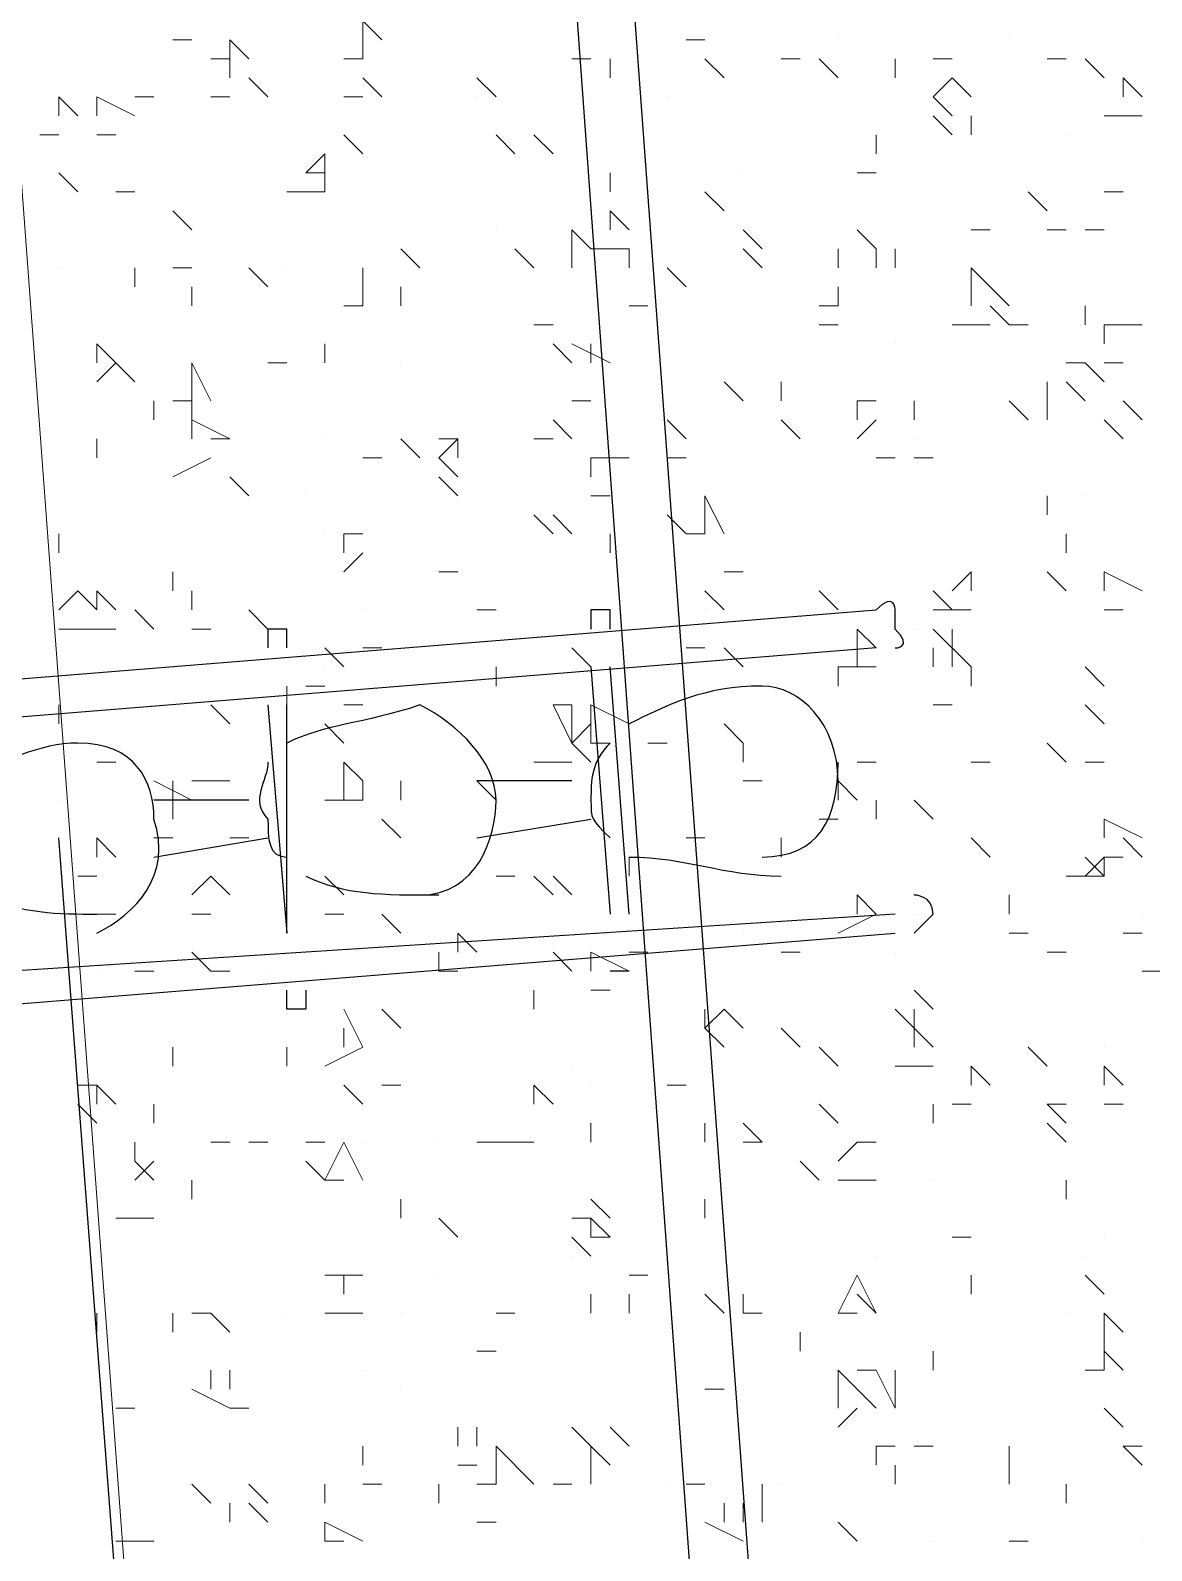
# Model space of a CAD drawing. Header units: millimetres. Extents: x 2928 to 3112, y 1220 to 1280.
# Drawn here: x 2999.7438 to 2999.9405, y 1263.2689 to 1263.5356 of the extents above; entities that cross this region are included whole.
import ezdxf

# ---------------------------------------------------------------- set-up
doc = ezdxf.new("R2010")
doc.units = ezdxf.units.MM

msp = doc.modelspace()

# ---------------------------------------------------------------- linework, layer by layer
at = {"color": 7, "linetype": 'Continuous', "lineweight": 9, "true_color": 0x000007}
msp.add_lwpolyline([(3000.5555, 1266.50732), (2999.52548, 1266.43065), (2999.82549, 1262.38726), (3000.85217, 1262.46392), (3001.88218, 1262.54059), (3001.58551, 1266.58065)], close=True, dxfattribs=at)
at = {"color": 253, "linetype": 'Continuous', "lineweight": -2, "true_color": 0x9a9a9a}
msp.add_lwpolyline([(3000.56216, 1266.40731), (2999.63548, 1266.34065), (2999.91549, 1262.49726), (3000.8455, 1262.56393), (3001.77551, 1262.63393), (3001.49218, 1266.47398)], close=True, dxfattribs=at)
msp.add_lwpolyline([(3000.68883, 1264.47729), (2999.78549, 1264.41395), (2999.92549, 1262.50726), (3000.28216, 1262.53393), (3000.23883, 1263.14727), (3000.79883, 1263.18727), (3001.36218, 1263.2306), (3001.40884, 1262.61726), (3001.76551, 1262.64393), (3001.62551, 1264.55062), (3000.72217, 1264.48395)], dxfattribs=at)
at = {"color": 92, "linetype": 'Continuous', "lineweight": 5, "true_color": 0x00b800}
for points in [[(2999.80215, 1263.53727), (2999.80549, 1263.53394), (2999.80549, 1263.53394)], [(2999.80215, 1263.53727), (2999.80215, 1263.53061), (2999.80215, 1263.53061)], [(2999.77215, 1263.53394), (2999.76882, 1263.53394), (2999.76882, 1263.53394)], [(2999.77882, 1263.53394), (2999.78215, 1263.53061), (2999.78215, 1263.53061)], [(2999.77882, 1263.53394), (2999.77882, 1263.52727), (2999.77882, 1263.52727)], [(2999.85882, 1263.53394), (2999.86215, 1263.53394), (2999.86215, 1263.53394)], [(2999.77882, 1263.53061), (2999.77549, 1263.53061), (2999.77549, 1263.53061)], [(2999.79882, 1263.53061), (2999.80215, 1263.53061), (2999.80215, 1263.53061)], [(2999.84215, 1263.53061), (2999.83882, 1263.53061), (2999.83882, 1263.53061)], [(2999.84549, 1263.52727), (2999.84549, 1263.53061), (2999.84549, 1263.53061)], [(2999.86549, 1263.52727), (2999.86215, 1263.53061), (2999.86215, 1263.53061)], [(2999.87882, 1263.53061), (2999.87549, 1263.53061), (2999.87549, 1263.53061)], [(2999.88549, 1263.52727), (2999.88215, 1263.53061), (2999.88215, 1263.53061)], [(2999.89549, 1263.52727), (2999.89549, 1263.53061), (2999.89549, 1263.53061)], [(2999.90549, 1263.53061), (2999.90215, 1263.53061), (2999.90215, 1263.53061)], [(2999.92549, 1263.53061), (2999.92215, 1263.53061), (2999.92215, 1263.53061)], [(2999.93215, 1263.52727), (2999.92882, 1263.53061), (2999.92882, 1263.53061)], [(2999.78549, 1263.52394), (2999.78215, 1263.52727), (2999.78215, 1263.52727)], [(2999.80549, 1263.52394), (2999.80215, 1263.52727), (2999.80215, 1263.52727)], [(2999.82549, 1263.52394), (2999.82215, 1263.52727), (2999.82215, 1263.52727)], [(2999.90549, 1263.52727), (2999.90215, 1263.52394), (2999.90215, 1263.52394)], [(2999.90549, 1263.52727), (2999.90882, 1263.52394), (2999.90882, 1263.52394)], [(2999.93549, 1263.52727), (2999.93882, 1263.52394), (2999.93882, 1263.52394)], [(2999.93549, 1263.52727), (2999.93549, 1263.52394), (2999.93549, 1263.52394)], [(2999.74882, 1263.52394), (2999.75215, 1263.52061), (2999.75215, 1263.52061)], [(2999.74882, 1263.52394), (2999.74882, 1263.52061), (2999.74882, 1263.52061)], [(2999.75549, 1263.52394), (2999.76215, 1263.52061), (2999.76215, 1263.52061)], [(2999.75549, 1263.52394), (2999.75549, 1263.52061), (2999.75549, 1263.52061)], [(2999.76549, 1263.52394), (2999.76215, 1263.52394), (2999.76215, 1263.52394)], [(2999.76549, 1263.52394), (2999.76215, 1263.52394), (2999.76215, 1263.52394)], [(2999.77549, 1263.52394), (2999.77882, 1263.52394), (2999.77882, 1263.52394)], [(2999.80215, 1263.52394), (2999.79882, 1263.52394), (2999.79882, 1263.52394)], [(2999.90215, 1263.52394), (2999.90549, 1263.52061), (2999.90549, 1263.52061)], [(2999.90549, 1263.51727), (2999.90215, 1263.52061), (2999.90215, 1263.52061)], [(2999.90882, 1263.51727), (2999.90882, 1263.52061), (2999.90882, 1263.52061)], [(2999.93215, 1263.52061), (2999.93882, 1263.52061), (2999.93882, 1263.52061)], [(2999.74549, 1263.51727), (2999.74882, 1263.51727), (2999.74882, 1263.51727)], [(2999.75549, 1263.51727), (2999.75882, 1263.51727), (2999.75882, 1263.51727)], [(2999.80215, 1263.51394), (2999.79882, 1263.51727), (2999.79882, 1263.51727)], [(2999.82882, 1263.51394), (2999.82549, 1263.51727), (2999.82549, 1263.51727)], [(2999.83549, 1263.51394), (2999.83215, 1263.51727), (2999.83215, 1263.51727)], [(2999.89215, 1263.51727), (2999.89215, 1263.51394), (2999.89215, 1263.51394)], [(2999.89215, 1263.51727), (2999.89215, 1263.51394), (2999.89215, 1263.51394)], [(2999.79549, 1263.51394), (2999.79215, 1263.51061), (2999.79215, 1263.51061)], [(2999.79549, 1263.51394), (2999.79549, 1263.50727), (2999.79549, 1263.50727)], [(2999.75215, 1263.50727), (2999.74882, 1263.51061), (2999.74882, 1263.51061)], [(2999.79549, 1263.51061), (2999.79215, 1263.51061), (2999.79215, 1263.51061)], [(2999.84549, 1263.50727), (2999.84549, 1263.51061), (2999.84549, 1263.51061)], [(2999.88882, 1263.51061), (2999.89215, 1263.51061), (2999.89215, 1263.51061)], [(2999.76215, 1263.50727), (2999.75882, 1263.50727), (2999.75882, 1263.50727)], [(2999.78882, 1263.50727), (2999.79549, 1263.50727), (2999.79549, 1263.50727)], [(2999.86549, 1263.50394), (2999.86215, 1263.50727), (2999.86215, 1263.50727)], [(2999.92215, 1263.50394), (2999.91882, 1263.50727), (2999.91882, 1263.50727)], [(2999.93549, 1263.50727), (2999.93215, 1263.50727), (2999.93215, 1263.50727)], [(2999.77215, 1263.50061), (2999.76882, 1263.50394), (2999.76882, 1263.50394)], [(2999.84549, 1263.50394), (2999.84882, 1263.50061), (2999.84882, 1263.50061)], [(2999.84549, 1263.50394), (2999.84549, 1263.50061), (2999.84549, 1263.50061)], [(2999.83882, 1263.50061), (2999.84215, 1263.49727), (2999.84215, 1263.49727)], [(2999.83882, 1263.50061), (2999.83882, 1263.49727), (2999.83882, 1263.49727)], [(2999.87215, 1263.49727), (2999.86882, 1263.50061), (2999.86882, 1263.50061)], [(2999.89215, 1263.49727), (2999.88882, 1263.50061), (2999.88882, 1263.50061)], [(2999.91215, 1263.50061), (2999.90882, 1263.50061), (2999.90882, 1263.50061)], [(2999.92549, 1263.50061), (2999.92215, 1263.50061), (2999.92215, 1263.50061)], [(2999.93215, 1263.50061), (2999.92882, 1263.50061), (2999.92882, 1263.50061)], [(2999.81215, 1263.49394), (2999.80882, 1263.49727), (2999.80882, 1263.49727)], [(2999.83215, 1263.49394), (2999.82882, 1263.49727), (2999.82882, 1263.49727)], [(2999.83882, 1263.49727), (2999.83882, 1263.49394), (2999.83882, 1263.49394)], [(2999.84215, 1263.49727), (2999.84882, 1263.49727), (2999.84882, 1263.49727)], [(2999.84882, 1263.49394), (2999.84882, 1263.49727), (2999.84882, 1263.49727)], [(2999.84882, 1263.49394), (2999.84882, 1263.49727), (2999.84882, 1263.49727)], [(2999.87215, 1263.49394), (2999.86882, 1263.49727), (2999.86882, 1263.49727)], [(2999.88549, 1263.49394), (2999.88549, 1263.49727), (2999.88549, 1263.49727)], [(2999.89215, 1263.49394), (2999.89215, 1263.49727), (2999.89215, 1263.49727)], [(2999.89549, 1263.49394), (2999.89549, 1263.49727), (2999.89549, 1263.49727)], [(2999.76215, 1263.49061), (2999.76215, 1263.49394), (2999.76215, 1263.49394)], [(2999.77215, 1263.49394), (2999.76882, 1263.49394), (2999.76882, 1263.49394)], [(2999.78549, 1263.49061), (2999.78215, 1263.49394), (2999.78215, 1263.49394)], [(2999.80215, 1263.49394), (2999.80215, 1263.49061), (2999.80215, 1263.49061)], [(2999.80215, 1263.49394), (2999.80215, 1263.48727), (2999.80215, 1263.48727)], [(2999.80215, 1263.49061), (2999.80215, 1263.49394), (2999.80215, 1263.49394)], [(2999.85882, 1263.49061), (2999.85549, 1263.49394), (2999.85549, 1263.49394)], [(2999.90882, 1263.49394), (2999.91549, 1263.48727), (2999.91549, 1263.48727)], [(2999.90882, 1263.49394), (2999.90882, 1263.48727), (2999.90882, 1263.48727)], [(2999.77215, 1263.48727), (2999.77215, 1263.49061), (2999.77215, 1263.49061)], [(2999.80882, 1263.48727), (2999.80882, 1263.49061), (2999.80882, 1263.49061)], [(2999.88549, 1263.49061), (2999.88549, 1263.48727), (2999.88549, 1263.48727)], [(2999.79882, 1263.48727), (2999.80215, 1263.48727), (2999.80215, 1263.48727)], [(2999.85215, 1263.48727), (2999.84882, 1263.48727), (2999.84882, 1263.48727)], [(2999.88549, 1263.48727), (2999.88215, 1263.48727), (2999.88215, 1263.48727)], [(2999.91549, 1263.48394), (2999.91215, 1263.48727), (2999.91215, 1263.48727)], [(2999.92882, 1263.48394), (2999.92882, 1263.48727), (2999.92882, 1263.48727)], [(2999.83549, 1263.48394), (2999.83215, 1263.48394), (2999.83215, 1263.48394)], [(2999.88215, 1263.48394), (2999.88549, 1263.48394), (2999.88549, 1263.48394)], [(2999.90549, 1263.48394), (2999.91215, 1263.48394), (2999.91215, 1263.48394)], [(2999.91882, 1263.48394), (2999.91549, 1263.48394), (2999.91549, 1263.48394)], [(2999.93215, 1263.48394), (2999.93882, 1263.48394), (2999.93882, 1263.48394)], [(2999.93215, 1263.48394), (2999.93215, 1263.48061), (2999.93215, 1263.48061)], [(2999.75549, 1263.48061), (2999.75882, 1263.47727), (2999.75882, 1263.47727)], [(2999.75549, 1263.48061), (2999.75549, 1263.47727), (2999.75549, 1263.47727)], [(2999.79549, 1263.47727), (2999.79549, 1263.48061), (2999.79549, 1263.48061)], [(2999.83882, 1263.47727), (2999.83549, 1263.48061), (2999.83549, 1263.48061)], [(2999.83882, 1263.48061), (2999.84549, 1263.47727), (2999.84549, 1263.47727)], [(2999.84215, 1263.48061), (2999.84215, 1263.47727), (2999.84215, 1263.47727)], [(2999.75549, 1263.47394), (2999.75882, 1263.47727), (2999.75882, 1263.47727)], [(2999.76215, 1263.47394), (2999.75882, 1263.47727), (2999.75882, 1263.47727)], [(2999.77215, 1263.47727), (2999.77549, 1263.47061), (2999.77549, 1263.47061)], [(2999.77215, 1263.47727), (2999.77215, 1263.47061), (2999.77215, 1263.47061)], [(2999.78882, 1263.47727), (2999.78549, 1263.47727), (2999.78549, 1263.47727)], [(2999.92882, 1263.47727), (2999.92549, 1263.47727), (2999.92549, 1263.47727)], [(2999.92882, 1263.47727), (2999.93215, 1263.47394), (2999.93215, 1263.47394)], [(2999.93215, 1263.47727), (2999.93549, 1263.47727), (2999.93549, 1263.47727)], [(2999.86882, 1263.47061), (2999.86549, 1263.47394), (2999.86549, 1263.47394)], [(2999.87549, 1263.47061), (2999.87549, 1263.47394), (2999.87549, 1263.47394)], [(2999.92215, 1263.47061), (2999.92215, 1263.47394), (2999.92215, 1263.47394)], [(2999.92549, 1263.47394), (2999.92882, 1263.47061), (2999.92882, 1263.47061)], [(2999.76549, 1263.46727), (2999.76549, 1263.47061), (2999.76549, 1263.47061)], [(2999.76882, 1263.47061), (2999.77215, 1263.47061), (2999.77215, 1263.47061)], [(2999.77215, 1263.46727), (2999.77215, 1263.47061), (2999.77215, 1263.47061)], [(2999.83882, 1263.47061), (2999.84215, 1263.47061), (2999.84215, 1263.47061)], [(2999.88882, 1263.47061), (2999.89215, 1263.47061), (2999.89215, 1263.47061)], [(2999.88882, 1263.47061), (2999.88882, 1263.46727), (2999.88882, 1263.46727)], [(2999.89882, 1263.46727), (2999.89882, 1263.47061), (2999.89882, 1263.47061)], [(2999.91882, 1263.46727), (2999.91549, 1263.47061), (2999.91549, 1263.47061)], [(2999.92215, 1263.46727), (2999.92215, 1263.47061), (2999.92215, 1263.47061)], [(2999.93882, 1263.46727), (2999.93549, 1263.47061), (2999.93549, 1263.47061)], [(2999.77215, 1263.46727), (2999.77882, 1263.46394), (2999.77882, 1263.46394)], [(2999.77215, 1263.46727), (2999.77215, 1263.46394), (2999.77215, 1263.46394)], [(2999.83882, 1263.46394), (2999.83549, 1263.46727), (2999.83549, 1263.46727)], [(2999.85882, 1263.46394), (2999.85549, 1263.46727), (2999.85549, 1263.46727)], [(2999.87882, 1263.46394), (2999.87549, 1263.46727), (2999.87549, 1263.46727)], [(2999.88882, 1263.46394), (2999.89215, 1263.46727), (2999.89215, 1263.46727)], [(2999.93549, 1263.46394), (2999.93215, 1263.46727), (2999.93215, 1263.46727)], [(2999.75549, 1263.4606), (2999.75549, 1263.46394), (2999.75549, 1263.46394)], [(2999.77882, 1263.46394), (2999.77549, 1263.46394), (2999.77549, 1263.46394)], [(2999.81215, 1263.4606), (2999.80882, 1263.46394), (2999.80882, 1263.46394)], [(2999.81882, 1263.46394), (2999.81549, 1263.4606), (2999.81549, 1263.4606)], [(2999.81882, 1263.46394), (2999.81549, 1263.46394), (2999.81549, 1263.46394)], [(2999.81882, 1263.46394), (2999.81882, 1263.4606), (2999.81882, 1263.4606)], [(2999.83549, 1263.46394), (2999.83215, 1263.46394), (2999.83215, 1263.46394)], [(2999.76882, 1263.45727), (2999.77549, 1263.4606), (2999.77549, 1263.4606)], [(2999.80549, 1263.4606), (2999.80215, 1263.4606), (2999.80215, 1263.4606)], [(2999.81549, 1263.4606), (2999.81882, 1263.45727), (2999.81882, 1263.45727)], [(2999.84215, 1263.4606), (2999.84882, 1263.4606), (2999.84882, 1263.4606)], [(2999.84215, 1263.4606), (2999.84215, 1263.45727), (2999.84215, 1263.45727)], [(2999.85882, 1263.4606), (2999.85549, 1263.4606), (2999.85549, 1263.4606)], [(2999.85882, 1263.4606), (2999.85549, 1263.4606), (2999.85549, 1263.4606)], [(2999.89549, 1263.4606), (2999.89215, 1263.4606), (2999.89215, 1263.4606)], [(2999.90215, 1263.4606), (2999.89882, 1263.4606), (2999.89882, 1263.4606)], [(2999.78215, 1263.45394), (2999.77882, 1263.45727), (2999.77882, 1263.45727)], [(2999.81882, 1263.45394), (2999.81549, 1263.45727), (2999.81549, 1263.45727)], [(2999.84215, 1263.45394), (2999.84549, 1263.45394), (2999.84549, 1263.45394)], [(2999.86215, 1263.45394), (2999.86549, 1263.44727), (2999.86549, 1263.44727)], [(2999.86215, 1263.45394), (2999.86215, 1263.44727), (2999.86215, 1263.44727)], [(2999.92215, 1263.4506), (2999.92215, 1263.45394), (2999.92215, 1263.45394)], [(2999.83549, 1263.44727), (2999.83215, 1263.4506), (2999.83215, 1263.4506)], [(2999.83882, 1263.44727), (2999.83549, 1263.4506), (2999.83549, 1263.4506)], [(2999.85882, 1263.44727), (2999.85549, 1263.4506), (2999.85549, 1263.4506)], [(2999.74882, 1263.44394), (2999.74882, 1263.44727), (2999.74882, 1263.44727)], [(2999.79882, 1263.44727), (2999.80215, 1263.44727), (2999.80215, 1263.44727)], [(2999.79882, 1263.44727), (2999.79882, 1263.44394), (2999.79882, 1263.44394)], [(2999.84549, 1263.44394), (2999.84549, 1263.44727), (2999.84549, 1263.44727)], [(2999.85882, 1263.44727), (2999.86215, 1263.44727), (2999.86215, 1263.44727)], [(2999.92549, 1263.44394), (2999.92549, 1263.44727), (2999.92549, 1263.44727)], [(2999.79882, 1263.4406), (2999.80215, 1263.44394), (2999.80215, 1263.44394)], [(2999.76882, 1263.43727), (2999.76882, 1263.4406), (2999.76882, 1263.4406)], [(2999.81882, 1263.4406), (2999.81549, 1263.4406), (2999.81549, 1263.4406)], [(2999.86882, 1263.4406), (2999.86549, 1263.4406), (2999.86549, 1263.4406)], [(2999.90882, 1263.4406), (2999.90549, 1263.43727), (2999.90549, 1263.43727)], [(2999.90882, 1263.4406), (2999.90882, 1263.43727), (2999.90882, 1263.43727)], [(2999.92549, 1263.43727), (2999.92215, 1263.4406), (2999.92215, 1263.4406)], [(2999.93215, 1263.4406), (2999.93882, 1263.43727), (2999.93882, 1263.43727)], [(2999.93215, 1263.4406), (2999.93215, 1263.43727), (2999.93215, 1263.43727)], [(2999.75215, 1263.43727), (2999.74882, 1263.43394), (2999.74882, 1263.43394)], [(2999.75215, 1263.43727), (2999.75549, 1263.43394), (2999.75549, 1263.43394)], [(2999.75549, 1263.43727), (2999.75882, 1263.43394), (2999.75882, 1263.43394)], [(2999.75549, 1263.43727), (2999.75549, 1263.43394), (2999.75549, 1263.43394)], [(2999.77215, 1263.43394), (2999.77215, 1263.43727), (2999.77215, 1263.43727)], [(2999.86549, 1263.43394), (2999.86215, 1263.43727), (2999.86215, 1263.43727)], [(2999.88549, 1263.43394), (2999.88215, 1263.43727), (2999.88215, 1263.43727)], [(2999.88549, 1263.43394), (2999.88215, 1263.43727), (2999.88215, 1263.43727)], [(2999.90549, 1263.43394), (2999.90215, 1263.43727), (2999.90215, 1263.43727)], [(2999.76549, 1263.4306), (2999.76215, 1263.43394), (2999.76215, 1263.43394)], [(2999.78549, 1263.4306), (2999.78215, 1263.43394), (2999.78215, 1263.43394)], [(2999.82549, 1263.43394), (2999.82215, 1263.43394), (2999.82215, 1263.43394)], [(2999.90215, 1263.43394), (2999.90882, 1263.43394), (2999.90882, 1263.43394)], [(2999.93215, 1263.43394), (2999.93549, 1263.43394), (2999.93549, 1263.43394)], [(2999.74882, 1263.4306), (2999.75215, 1263.4306), (2999.75215, 1263.4306)], [(2999.75549, 1263.4306), (2999.75215, 1263.4306), (2999.75215, 1263.4306)], [(2999.75549, 1263.4306), (2999.75882, 1263.4306), (2999.75882, 1263.4306)], [(2999.77549, 1263.4306), (2999.77215, 1263.4306), (2999.77215, 1263.4306)], [(2999.88882, 1263.4306), (2999.89215, 1263.42727), (2999.89215, 1263.42727)], [(2999.88882, 1263.4306), (2999.88882, 1263.42394), (2999.88882, 1263.42394)], [(2999.90215, 1263.4306), (2999.90882, 1263.42394), (2999.90882, 1263.42394)], [(2999.90549, 1263.4306), (2999.90549, 1263.42394), (2999.90549, 1263.42394)], [(2999.79549, 1263.42727), (2999.79882, 1263.42394), (2999.79882, 1263.42394)], [(2999.80549, 1263.42727), (2999.80215, 1263.42727), (2999.80215, 1263.42727)], [(2999.84215, 1263.42394), (2999.83882, 1263.42727), (2999.83882, 1263.42727)], [(2999.86215, 1263.42727), (2999.85882, 1263.42727), (2999.85882, 1263.42727)], [(2999.86882, 1263.42394), (2999.86549, 1263.42727), (2999.86549, 1263.42727)], [(2999.90215, 1263.42394), (2999.90215, 1263.42727), (2999.90215, 1263.42727)], [(2999.82549, 1263.4206), (2999.82549, 1263.42394), (2999.82549, 1263.42394)], [(2999.88549, 1263.42394), (2999.89215, 1263.42394), (2999.89215, 1263.42394)], [(2999.88549, 1263.4206), (2999.88549, 1263.42394), (2999.88549, 1263.42394)], [(2999.90882, 1263.4206), (2999.90882, 1263.42394), (2999.90882, 1263.42394)], [(2999.93215, 1263.4206), (2999.92882, 1263.42394), (2999.92882, 1263.42394)], [(2999.78882, 1263.41727), (2999.78882, 1263.4206), (2999.78882, 1263.4206)], [(2999.79215, 1263.4206), (2999.79549, 1263.4206), (2999.79549, 1263.4206)], [(2999.74882, 1263.41394), (2999.74882, 1263.41727), (2999.74882, 1263.41727)], [(2999.77882, 1263.41394), (2999.77549, 1263.41727), (2999.77549, 1263.41727)], [(2999.80215, 1263.41727), (2999.79882, 1263.41727), (2999.79882, 1263.41727)], [(2999.83549, 1263.41727), (2999.83882, 1263.4106), (2999.83882, 1263.4106)], [(2999.83882, 1263.41727), (2999.83549, 1263.41727), (2999.83549, 1263.41727)], [(2999.83882, 1263.41727), (2999.83882, 1263.4106), (2999.83882, 1263.4106)], [(2999.84215, 1263.41727), (2999.84882, 1263.41394), (2999.84882, 1263.41394)], [(2999.84215, 1263.41727), (2999.84215, 1263.41394), (2999.84215, 1263.41394)], [(2999.90215, 1263.41727), (2999.90549, 1263.41727), (2999.90549, 1263.41727)], [(2999.93215, 1263.41394), (2999.92882, 1263.41727), (2999.92882, 1263.41727)], [(2999.79882, 1263.4106), (2999.79549, 1263.41394), (2999.79549, 1263.41394)], [(2999.84215, 1263.41394), (2999.83882, 1263.4106), (2999.83882, 1263.4106)], [(2999.84215, 1263.41394), (2999.84215, 1263.4106), (2999.84215, 1263.4106)], [(2999.86882, 1263.4106), (2999.86549, 1263.41394), (2999.86549, 1263.41394)], [(2999.83882, 1263.4106), (2999.84215, 1263.40727), (2999.84215, 1263.40727)], [(2999.84215, 1263.4106), (2999.84549, 1263.4106), (2999.84549, 1263.4106)], [(2999.85549, 1263.4106), (2999.85215, 1263.4106), (2999.85215, 1263.4106)], [(2999.86882, 1263.40727), (2999.86882, 1263.4106), (2999.86882, 1263.4106)], [(2999.92549, 1263.40727), (2999.92215, 1263.4106), (2999.92215, 1263.4106)], [(2999.75882, 1263.40727), (2999.75549, 1263.40727), (2999.75549, 1263.40727)], [(2999.79882, 1263.40727), (2999.80215, 1263.40394), (2999.80215, 1263.40394)], [(2999.79882, 1263.40727), (2999.79882, 1263.4006), (2999.79882, 1263.4006)], [(2999.83215, 1263.40727), (2999.83882, 1263.40727), (2999.83882, 1263.40727)], [(2999.89215, 1263.40727), (2999.88882, 1263.40727), (2999.88882, 1263.40727)], [(2999.91215, 1263.40727), (2999.90882, 1263.40727), (2999.90882, 1263.40727)], [(2999.93215, 1263.40727), (2999.92882, 1263.40727), (2999.92882, 1263.40727)], [(2999.76549, 1263.40394), (2999.77215, 1263.4006), (2999.77215, 1263.4006)], [(2999.76882, 1263.40394), (2999.76882, 1263.39727), (2999.76882, 1263.39727)], [(2999.76882, 1263.4006), (2999.76882, 1263.40394), (2999.76882, 1263.40394)], [(2999.77549, 1263.40394), (2999.77215, 1263.40394), (2999.77215, 1263.40394)], [(2999.77882, 1263.40394), (2999.77549, 1263.40394), (2999.77549, 1263.40394)], [(2999.78882, 1263.4006), (2999.78882, 1263.40394), (2999.78882, 1263.40394)], [(2999.80215, 1263.4006), (2999.80215, 1263.40394), (2999.80215, 1263.40394)], [(2999.80882, 1263.4006), (2999.80882, 1263.40394), (2999.80882, 1263.40394)], [(2999.82549, 1263.4006), (2999.82215, 1263.40394), (2999.82215, 1263.40394)], [(2999.83215, 1263.40394), (2999.82882, 1263.40394), (2999.82882, 1263.40394)], [(2999.87215, 1263.40394), (2999.86882, 1263.40394), (2999.86882, 1263.40394)], [(2999.88549, 1263.40394), (2999.88882, 1263.4006), (2999.88882, 1263.4006)], [(2999.88549, 1263.40394), (2999.88549, 1263.4006), (2999.88549, 1263.4006)], [(2999.79549, 1263.4006), (2999.80215, 1263.4006), (2999.80215, 1263.4006)], [(2999.89215, 1263.39727), (2999.89215, 1263.4006), (2999.89215, 1263.4006)], [(2999.90215, 1263.39727), (2999.89882, 1263.4006), (2999.89882, 1263.4006)], [(2999.80882, 1263.39394), (2999.80549, 1263.39727), (2999.80549, 1263.39727)], [(2999.88215, 1263.39727), (2999.88549, 1263.39727), (2999.88549, 1263.39727)], [(2999.93215, 1263.39727), (2999.93882, 1263.39394), (2999.93882, 1263.39394)], [(2999.93215, 1263.39727), (2999.93215, 1263.39394), (2999.93215, 1263.39394)], [(2999.75549, 1263.39394), (2999.75882, 1263.3906), (2999.75882, 1263.3906)], [(2999.75549, 1263.39394), (2999.75549, 1263.3906), (2999.75549, 1263.3906)], [(2999.76549, 1263.39394), (2999.76882, 1263.39394), (2999.76882, 1263.39394)], [(2999.78215, 1263.39394), (2999.77882, 1263.39394), (2999.77882, 1263.39394)], [(2999.86215, 1263.39394), (2999.85882, 1263.39394), (2999.85882, 1263.39394)], [(2999.87549, 1263.3906), (2999.87549, 1263.39394), (2999.87549, 1263.39394)], [(2999.91215, 1263.3906), (2999.90882, 1263.39394), (2999.90882, 1263.39394)], [(2999.93882, 1263.3906), (2999.93549, 1263.39394), (2999.93549, 1263.39394)], [(2999.84882, 1263.38727), (2999.84882, 1263.3906), (2999.84882, 1263.3906)], [(2999.93215, 1263.3906), (2999.92882, 1263.38727), (2999.92882, 1263.38727)], [(2999.93215, 1263.38727), (2999.92882, 1263.3906), (2999.92882, 1263.3906)], [(2999.93215, 1263.3906), (2999.93549, 1263.3906), (2999.93549, 1263.3906)], [(2999.93215, 1263.3906), (2999.93215, 1263.38727), (2999.93215, 1263.38727)], [(2999.75215, 1263.38727), (2999.75549, 1263.38727), (2999.75549, 1263.38727)], [(2999.77549, 1263.38727), (2999.77215, 1263.38394), (2999.77215, 1263.38394)], [(2999.77549, 1263.38727), (2999.77882, 1263.38394), (2999.77882, 1263.38394)], [(2999.79882, 1263.38394), (2999.79549, 1263.38727), (2999.79549, 1263.38727)], [(2999.82882, 1263.38727), (2999.82549, 1263.38727), (2999.82549, 1263.38727)], [(2999.83549, 1263.38394), (2999.83215, 1263.38727), (2999.83215, 1263.38727)], [(2999.83882, 1263.38394), (2999.83549, 1263.38727), (2999.83549, 1263.38727)], [(2999.92549, 1263.38727), (2999.93215, 1263.38727), (2999.93215, 1263.38727)], [(2999.88882, 1263.38394), (2999.89215, 1263.3806), (2999.89215, 1263.3806)], [(2999.88882, 1263.38394), (2999.88882, 1263.3806), (2999.88882, 1263.3806)], [(2999.91549, 1263.3806), (2999.91549, 1263.38394), (2999.91549, 1263.38394)], [(2999.75882, 1263.3806), (2999.75549, 1263.3806), (2999.75549, 1263.3806)], [(2999.77215, 1263.3806), (2999.77549, 1263.3806), (2999.77549, 1263.3806)], [(2999.79882, 1263.3806), (2999.79549, 1263.3806), (2999.79549, 1263.3806)], [(2999.80882, 1263.37727), (2999.80549, 1263.3806), (2999.80549, 1263.3806)], [(2999.88549, 1263.37727), (2999.89215, 1263.3806), (2999.89215, 1263.3806)], [(2999.81882, 1263.37727), (2999.82215, 1263.37394), (2999.82215, 1263.37394)], [(2999.81882, 1263.37727), (2999.81882, 1263.37394), (2999.81882, 1263.37394)], [(2999.91882, 1263.37727), (2999.91549, 1263.37727), (2999.91549, 1263.37727)], [(2999.93882, 1263.37727), (2999.93549, 1263.37727), (2999.93549, 1263.37727)], [(2999.77549, 1263.3706), (2999.77215, 1263.37394), (2999.77215, 1263.37394)], [(2999.81549, 1263.3706), (2999.81549, 1263.37394), (2999.81549, 1263.37394)], [(2999.83882, 1263.3706), (2999.83549, 1263.37394), (2999.83549, 1263.37394)], [(2999.84215, 1263.37394), (2999.84882, 1263.3706), (2999.84882, 1263.3706)], [(2999.84215, 1263.37394), (2999.84215, 1263.3706), (2999.84215, 1263.3706)], [(2999.85215, 1263.37394), (2999.84882, 1263.37394), (2999.84882, 1263.37394)], [(2999.87882, 1263.37394), (2999.87549, 1263.37394), (2999.87549, 1263.37394)], [(2999.92549, 1263.37394), (2999.92215, 1263.37394), (2999.92215, 1263.37394)], [(2999.76549, 1263.3706), (2999.76215, 1263.3706), (2999.76215, 1263.3706)], [(2999.77882, 1263.3706), (2999.77549, 1263.3706), (2999.77549, 1263.3706)], [(2999.81549, 1263.3706), (2999.81882, 1263.3706), (2999.81882, 1263.3706)], [(2999.94215, 1263.3706), (2999.93882, 1263.3706), (2999.93882, 1263.3706)], [(2999.83215, 1263.36394), (2999.83215, 1263.36727), (2999.83215, 1263.36727)], [(2999.84215, 1263.36727), (2999.84549, 1263.36727), (2999.84549, 1263.36727)], [(2999.90215, 1263.36394), (2999.89882, 1263.36727), (2999.89882, 1263.36727)], [(2999.79882, 1263.36394), (2999.80215, 1263.35727), (2999.80215, 1263.35727)], [(2999.80882, 1263.3606), (2999.80549, 1263.36394), (2999.80549, 1263.36394)], [(2999.86549, 1263.36394), (2999.86215, 1263.3606), (2999.86215, 1263.3606)], [(2999.86215, 1263.3606), (2999.86215, 1263.36394), (2999.86215, 1263.36394)], [(2999.86549, 1263.36394), (2999.86882, 1263.3606), (2999.86882, 1263.3606)], [(2999.89549, 1263.36394), (2999.90215, 1263.35727), (2999.90215, 1263.35727)], [(2999.89882, 1263.36394), (2999.89882, 1263.35727), (2999.89882, 1263.35727)], [(2999.79882, 1263.3606), (2999.79882, 1263.35727), (2999.79882, 1263.35727)], [(2999.86215, 1263.3606), (2999.86549, 1263.35727), (2999.86549, 1263.35727)], [(2999.87882, 1263.35727), (2999.87549, 1263.3606), (2999.87549, 1263.3606)], [(2999.89882, 1263.35727), (2999.89882, 1263.3606), (2999.89882, 1263.3606)], [(2999.76882, 1263.35394), (2999.76882, 1263.35727), (2999.76882, 1263.35727)], [(2999.78882, 1263.35394), (2999.78882, 1263.35727), (2999.78882, 1263.35727)], [(2999.79549, 1263.35394), (2999.80215, 1263.35727), (2999.80215, 1263.35727)], [(2999.88549, 1263.35394), (2999.88215, 1263.35727), (2999.88215, 1263.35727)], [(2999.92215, 1263.35394), (2999.91882, 1263.35727), (2999.91882, 1263.35727)], [(2999.89549, 1263.35394), (2999.90215, 1263.35394), (2999.90215, 1263.35394)], [(2999.90882, 1263.35394), (2999.91215, 1263.3506), (2999.91215, 1263.3506)], [(2999.90882, 1263.35394), (2999.90882, 1263.3506), (2999.90882, 1263.3506)], [(2999.93215, 1263.35394), (2999.93549, 1263.3506), (2999.93549, 1263.3506)], [(2999.93215, 1263.35394), (2999.93215, 1263.3506), (2999.93215, 1263.3506)], [(2999.75549, 1263.3506), (2999.75215, 1263.3506), (2999.75215, 1263.3506)], [(2999.75549, 1263.3506), (2999.75882, 1263.34727), (2999.75882, 1263.34727)], [(2999.75549, 1263.3506), (2999.75549, 1263.34727), (2999.75549, 1263.34727)], [(2999.75549, 1263.3506), (2999.75549, 1263.34727), (2999.75549, 1263.34727)], [(2999.80215, 1263.34727), (2999.79882, 1263.3506), (2999.79882, 1263.3506)], [(2999.80882, 1263.3506), (2999.80549, 1263.3506), (2999.80549, 1263.3506)], [(2999.83215, 1263.3506), (2999.83549, 1263.34727), (2999.83549, 1263.34727)], [(2999.83215, 1263.3506), (2999.83215, 1263.34727), (2999.83215, 1263.34727)], [(2999.85882, 1263.3506), (2999.85549, 1263.3506), (2999.85549, 1263.3506)], [(2999.75549, 1263.34394), (2999.75215, 1263.34727), (2999.75215, 1263.34727)], [(2999.76549, 1263.34394), (2999.76549, 1263.34727), (2999.76549, 1263.34727)], [(2999.88549, 1263.34394), (2999.88215, 1263.34727), (2999.88215, 1263.34727)], [(2999.90215, 1263.34394), (2999.90215, 1263.34727), (2999.90215, 1263.34727)], [(2999.90215, 1263.34394), (2999.90215, 1263.34727), (2999.90215, 1263.34727)], [(2999.90549, 1263.34727), (2999.90882, 1263.34727), (2999.90882, 1263.34727)], [(2999.92549, 1263.34394), (2999.92215, 1263.34727), (2999.92215, 1263.34727)], [(2999.92549, 1263.34727), (2999.92215, 1263.34727), (2999.92215, 1263.34727)], [(2999.93215, 1263.34727), (2999.93549, 1263.34727), (2999.93549, 1263.34727)], [(2999.84215, 1263.3406), (2999.84215, 1263.34394), (2999.84215, 1263.34394)], [(2999.86215, 1263.3406), (2999.86215, 1263.34394), (2999.86215, 1263.34394)], [(2999.87215, 1263.3406), (2999.86882, 1263.34394), (2999.86882, 1263.34394)], [(2999.92549, 1263.3406), (2999.92215, 1263.34394), (2999.92215, 1263.34394)], [(2999.76215, 1263.33727), (2999.76215, 1263.3406), (2999.76215, 1263.3406)], [(2999.77882, 1263.3406), (2999.77549, 1263.3406), (2999.77549, 1263.3406)], [(2999.78549, 1263.3406), (2999.78215, 1263.3406), (2999.78215, 1263.3406)], [(2999.79549, 1263.3406), (2999.79215, 1263.3406), (2999.79215, 1263.3406)], [(2999.79882, 1263.3406), (2999.79549, 1263.33394), (2999.79549, 1263.33394)], [(2999.79882, 1263.3406), (2999.80215, 1263.33394), (2999.80215, 1263.33394)], [(2999.82549, 1263.3406), (2999.82215, 1263.3406), (2999.82215, 1263.3406)], [(2999.82549, 1263.3406), (2999.83215, 1263.3406), (2999.83215, 1263.3406)], [(2999.87215, 1263.3406), (2999.86882, 1263.3406), (2999.86882, 1263.3406)], [(2999.88882, 1263.3406), (2999.88549, 1263.33727), (2999.88549, 1263.33727)], [(2999.88882, 1263.3406), (2999.89215, 1263.3406), (2999.89215, 1263.3406)], [(2999.76215, 1263.33727), (2999.76549, 1263.33394), (2999.76549, 1263.33394)], [(2999.76549, 1263.33727), (2999.76215, 1263.33394), (2999.76215, 1263.33394)], [(2999.79549, 1263.33394), (2999.79215, 1263.33727), (2999.79215, 1263.33727)], [(2999.88215, 1263.33394), (2999.87882, 1263.33727), (2999.87882, 1263.33727)], [(2999.77215, 1263.3306), (2999.77215, 1263.33394), (2999.77215, 1263.33394)], [(2999.79549, 1263.33394), (2999.79882, 1263.33394), (2999.79882, 1263.33394)], [(2999.88549, 1263.33394), (2999.89215, 1263.33394), (2999.89215, 1263.33394)], [(2999.92549, 1263.3306), (2999.92549, 1263.33394), (2999.92549, 1263.33394)], [(2999.80882, 1263.32727), (2999.80882, 1263.3306), (2999.80882, 1263.3306)], [(2999.84215, 1263.3306), (2999.84549, 1263.32727), (2999.84549, 1263.32727)], [(2999.86215, 1263.32727), (2999.86215, 1263.3306), (2999.86215, 1263.3306)], [(2999.75882, 1263.32727), (2999.76549, 1263.32727), (2999.76549, 1263.32727)], [(2999.81882, 1263.32394), (2999.81549, 1263.32727), (2999.81549, 1263.32727)], [(2999.84215, 1263.32727), (2999.83882, 1263.32727), (2999.83882, 1263.32727)], [(2999.84215, 1263.32727), (2999.84549, 1263.32394), (2999.84549, 1263.32394)], [(2999.84215, 1263.32727), (2999.84215, 1263.32394), (2999.84215, 1263.32394)], [(2999.83882, 1263.32394), (2999.84215, 1263.3206), (2999.84215, 1263.3206)], [(2999.84215, 1263.32394), (2999.84549, 1263.32394), (2999.84549, 1263.32394)], [(2999.90882, 1263.32394), (2999.90549, 1263.32394), (2999.90549, 1263.32394)], [(2999.79882, 1263.31727), (2999.79549, 1263.31727), (2999.79549, 1263.31727)], [(2999.79882, 1263.31727), (2999.80215, 1263.31727), (2999.80215, 1263.31727)], [(2999.79882, 1263.31727), (2999.79882, 1263.31394), (2999.79882, 1263.31394)], [(2999.80215, 1263.31727), (2999.79882, 1263.31727), (2999.79882, 1263.31727)], [(2999.85215, 1263.31727), (2999.84882, 1263.31727), (2999.84882, 1263.31727)], [(2999.88882, 1263.31727), (2999.88549, 1263.3106), (2999.88549, 1263.3106)], [(2999.88882, 1263.31727), (2999.89215, 1263.3106), (2999.89215, 1263.3106)], [(2999.90882, 1263.31394), (2999.90882, 1263.31727), (2999.90882, 1263.31727)], [(2999.93215, 1263.31394), (2999.92882, 1263.31727), (2999.92882, 1263.31727)], [(2999.84215, 1263.3106), (2999.84215, 1263.31394), (2999.84215, 1263.31394)], [(2999.84882, 1263.3106), (2999.84882, 1263.31394), (2999.84882, 1263.31394)], [(2999.86549, 1263.3106), (2999.86215, 1263.31394), (2999.86215, 1263.31394)], [(2999.86882, 1263.3106), (2999.86882, 1263.31394), (2999.86882, 1263.31394)], [(2999.89215, 1263.3106), (2999.88882, 1263.31394), (2999.88882, 1263.31394)], [(2999.75549, 1263.30727), (2999.75549, 1263.3106), (2999.75549, 1263.3106)], [(2999.76882, 1263.30727), (2999.76882, 1263.3106), (2999.76882, 1263.3106)], [(2999.77549, 1263.3106), (2999.77215, 1263.3106), (2999.77215, 1263.3106)], [(2999.77882, 1263.30727), (2999.77549, 1263.3106), (2999.77549, 1263.3106)], [(2999.79549, 1263.3106), (2999.80215, 1263.3106), (2999.80215, 1263.3106)], [(2999.82882, 1263.3106), (2999.82549, 1263.3106), (2999.82549, 1263.3106)], [(2999.87215, 1263.3106), (2999.86882, 1263.3106), (2999.86882, 1263.3106)], [(2999.88549, 1263.3106), (2999.88882, 1263.3106), (2999.88882, 1263.3106)], [(2999.93215, 1263.3106), (2999.93549, 1263.30727), (2999.93549, 1263.30727)], [(2999.93215, 1263.3106), (2999.93215, 1263.30394), (2999.93215, 1263.30394)], [(2999.93215, 1263.30727), (2999.93215, 1263.3106), (2999.93215, 1263.3106)], [(2999.87882, 1263.30394), (2999.87882, 1263.30727), (2999.87882, 1263.30727)], [(2999.82549, 1263.30394), (2999.82215, 1263.30394), (2999.82215, 1263.30394)], [(2999.90215, 1263.3006), (2999.90215, 1263.30394), (2999.90215, 1263.30394)], [(2999.93215, 1263.30394), (2999.93549, 1263.3006), (2999.93549, 1263.3006)], [(2999.93215, 1263.30394), (2999.93215, 1263.3006), (2999.93215, 1263.3006)], [(2999.77549, 1263.3006), (2999.77549, 1263.29727), (2999.77549, 1263.29727)], [(2999.77882, 1263.3006), (2999.77882, 1263.29727), (2999.77882, 1263.29727)], [(2999.88549, 1263.3006), (2999.89215, 1263.29394), (2999.89215, 1263.29394)], [(2999.88549, 1263.3006), (2999.88549, 1263.29394), (2999.88549, 1263.29394)], [(2999.89215, 1263.3006), (2999.88882, 1263.3006), (2999.88882, 1263.3006)], [(2999.89215, 1263.3006), (2999.89549, 1263.29394), (2999.89549, 1263.29394)], [(2999.89549, 1263.3006), (2999.89549, 1263.29394), (2999.89549, 1263.29394)], [(2999.92882, 1263.3006), (2999.93215, 1263.3006), (2999.93215, 1263.3006)], [(2999.77215, 1263.29727), (2999.77882, 1263.29394), (2999.77882, 1263.29394)], [(2999.86549, 1263.29727), (2999.86215, 1263.29727), (2999.86215, 1263.29727)], [(2999.76215, 1263.29394), (2999.75882, 1263.29394), (2999.75882, 1263.29394)], [(2999.78215, 1263.29394), (2999.77882, 1263.29394), (2999.77882, 1263.29394)], [(2999.88549, 1263.2906), (2999.88882, 1263.29394), (2999.88882, 1263.29394)], [(2999.93549, 1263.2906), (2999.93215, 1263.29394), (2999.93215, 1263.29394)], [(2999.81882, 1263.2906), (2999.81882, 1263.28727), (2999.81882, 1263.28727)], [(2999.82215, 1263.2906), (2999.82215, 1263.28727), (2999.82215, 1263.28727)], [(2999.84215, 1263.28727), (2999.83882, 1263.2906), (2999.83882, 1263.2906)], [(2999.84882, 1263.28727), (2999.84549, 1263.2906), (2999.84549, 1263.2906)], [(2999.80215, 1263.28394), (2999.80215, 1263.28727), (2999.80215, 1263.28727)], [(2999.82549, 1263.28727), (2999.83215, 1263.2806), (2999.83215, 1263.2806)], [(2999.82549, 1263.28727), (2999.82549, 1263.2806), (2999.82549, 1263.2806)], [(2999.84215, 1263.28727), (2999.84549, 1263.28394), (2999.84549, 1263.28394)], [(2999.84215, 1263.28727), (2999.84215, 1263.2806), (2999.84215, 1263.2806)], [(2999.89215, 1263.28727), (2999.89549, 1263.28727), (2999.89549, 1263.28727)], [(2999.89215, 1263.28394), (2999.89215, 1263.28727), (2999.89215, 1263.28727)], [(2999.90215, 1263.28727), (2999.89882, 1263.28727), (2999.89882, 1263.28727)], [(2999.91549, 1263.28394), (2999.91549, 1263.28727), (2999.91549, 1263.28727)], [(2999.93882, 1263.28394), (2999.93549, 1263.28727), (2999.93549, 1263.28727)], [(2999.93882, 1263.28727), (2999.93549, 1263.28727), (2999.93549, 1263.28727)], [(2999.81882, 1263.28394), (2999.82215, 1263.28394), (2999.82215, 1263.28394)], [(2999.89549, 1263.2806), (2999.89549, 1263.28394), (2999.89549, 1263.28394)], [(2999.91549, 1263.2806), (2999.91549, 1263.28394), (2999.91549, 1263.28394)], [(2999.77549, 1263.27727), (2999.77215, 1263.2806), (2999.77215, 1263.2806)], [(2999.78549, 1263.27727), (2999.78215, 1263.2806), (2999.78215, 1263.2806)], [(2999.79549, 1263.27727), (2999.79549, 1263.2806), (2999.79549, 1263.2806)], [(2999.80549, 1263.2806), (2999.80215, 1263.2806), (2999.80215, 1263.2806)], [(2999.81549, 1263.27727), (2999.81549, 1263.2806), (2999.81549, 1263.2806)], [(2999.82549, 1263.2806), (2999.82215, 1263.2806), (2999.82215, 1263.2806)], [(2999.83882, 1263.2806), (2999.83549, 1263.2806), (2999.83549, 1263.2806)], [(2999.86215, 1263.2806), (2999.85882, 1263.2806), (2999.85882, 1263.2806)], [(2999.87215, 1263.27727), (2999.87215, 1263.2806), (2999.87215, 1263.2806)], [(2999.92549, 1263.27727), (2999.92549, 1263.2806), (2999.92549, 1263.2806)], [(2999.77882, 1263.27394), (2999.77882, 1263.27727), (2999.77882, 1263.27727)], [(2999.78549, 1263.27394), (2999.78215, 1263.27727), (2999.78215, 1263.27727)], [(2999.86549, 1263.27727), (2999.86549, 1263.27394), (2999.86549, 1263.27394)], [(2999.86882, 1263.27727), (2999.86882, 1263.27394), (2999.86882, 1263.27394)], [(2999.87215, 1263.27394), (2999.87215, 1263.27727), (2999.87215, 1263.27727)], [(2999.79549, 1263.27394), (2999.80215, 1263.2706), (2999.80215, 1263.2706)], [(2999.79549, 1263.27394), (2999.79549, 1263.2706), (2999.79549, 1263.2706)], [(2999.82215, 1263.27394), (2999.82549, 1263.27394), (2999.82549, 1263.27394)], [(2999.86215, 1263.27394), (2999.86882, 1263.2706), (2999.86882, 1263.2706)], [(2999.88882, 1263.2706), (2999.88549, 1263.27394), (2999.88549, 1263.27394)], [(2999.75882, 1263.2706), (2999.76215, 1263.2706), (2999.76215, 1263.2706)], [(2999.76549, 1263.2706), (2999.76215, 1263.2706), (2999.76215, 1263.2706)], [(2999.79549, 1263.2706), (2999.79882, 1263.2706), (2999.79882, 1263.2706)], [(2999.91882, 1263.2706), (2999.91549, 1263.2706), (2999.91549, 1263.2706)]]:
    msp.add_lwpolyline(points, dxfattribs=at)
for points in [[(2999.88549, 1263.53394), (2999.88549, 1263.53394)], [(2999.91549, 1263.53394), (2999.91549, 1263.53394)], [(2999.80215, 1263.52394), (2999.80215, 1263.52394)], [(2999.82215, 1263.52394), (2999.82215, 1263.52394)], [(2999.84215, 1263.52394), (2999.84215, 1263.52394)], [(2999.85549, 1263.52394), (2999.85549, 1263.52394)], [(2999.92549, 1263.51727), (2999.92549, 1263.51727)], [(2999.86882, 1263.51061), (2999.86882, 1263.51061)], [(2999.82549, 1263.50061), (2999.82549, 1263.50061)], [(2999.74882, 1263.49394), (2999.74882, 1263.49394)], [(2999.78882, 1263.49394), (2999.78882, 1263.49394)], [(2999.89549, 1263.48061), (2999.89549, 1263.48061)], [(2999.80882, 1263.47727), (2999.80882, 1263.47727)], [(2999.79549, 1263.46394), (2999.79549, 1263.46394)], [(2999.89882, 1263.46394), (2999.89882, 1263.46394)], [(2999.79215, 1263.45394), (2999.79215, 1263.45394)], [(2999.92882, 1263.45394), (2999.92882, 1263.45394)], [(2999.79549, 1263.44727), (2999.79549, 1263.44727)], [(2999.92215, 1263.4406), (2999.92215, 1263.4406)], [(2999.80215, 1263.43394), (2999.80215, 1263.43394)], [(2999.84215, 1263.43394), (2999.84215, 1263.43394)], [(2999.86215, 1263.43394), (2999.86215, 1263.43394)], [(2999.89882, 1263.4306), (2999.89882, 1263.4306)], [(2999.79549, 1263.42394), (2999.79549, 1263.42394)], [(2999.90882, 1263.40727), (2999.90882, 1263.40727)], [(2999.93215, 1263.40727), (2999.93215, 1263.40727)], [(2999.84882, 1263.40394), (2999.84882, 1263.40394)], [(2999.74882, 1263.4006), (2999.74882, 1263.4006)], [(2999.93882, 1263.3806), (2999.93882, 1263.3806)], [(2999.86882, 1263.37727), (2999.86882, 1263.37727)], [(2999.85549, 1263.37394), (2999.85549, 1263.37394)], [(2999.86215, 1263.37394), (2999.86215, 1263.37394)], [(2999.87549, 1263.37394), (2999.87549, 1263.37394)], [(2999.89549, 1263.37394), (2999.89549, 1263.37394)], [(2999.75549, 1263.3706), (2999.75549, 1263.3706)], [(2999.78549, 1263.3706), (2999.78549, 1263.3706)], [(2999.79549, 1263.3706), (2999.79549, 1263.3706)], [(2999.93215, 1263.35727), (2999.93215, 1263.35727)], [(2999.83882, 1263.35394), (2999.83882, 1263.35394)], [(2999.84215, 1263.3506), (2999.84215, 1263.3506)], [(2999.75549, 1263.34394), (2999.75549, 1263.34394)], [(2999.80215, 1263.3406), (2999.80215, 1263.3406)], [(2999.81549, 1263.3406), (2999.81549, 1263.3406)], [(2999.90215, 1263.33394), (2999.90215, 1263.33394)], [(2999.84215, 1263.32727), (2999.84215, 1263.32727)], [(2999.93215, 1263.32394), (2999.93215, 1263.32394)], [(2999.83882, 1263.3206), (2999.83882, 1263.3206)], [(2999.89215, 1263.3206), (2999.89215, 1263.3206)], [(2999.92882, 1263.3206), (2999.92882, 1263.3206)], [(2999.81549, 1263.31727), (2999.81549, 1263.31727)], [(2999.78882, 1263.3106), (2999.78882, 1263.3106)], [(2999.80882, 1263.3106), (2999.80882, 1263.3106)], [(2999.92549, 1263.3106), (2999.92549, 1263.3106)], [(2999.75549, 1263.30394), (2999.75549, 1263.30394)], [(2999.93215, 1263.30394), (2999.93215, 1263.30394)], [(2999.80215, 1263.3006), (2999.80215, 1263.3006)], [(2999.80882, 1263.29727), (2999.80882, 1263.29727)], [(2999.86882, 1263.29727), (2999.86882, 1263.29727)], [(2999.84215, 1263.2806), (2999.84215, 1263.2806)], [(2999.85549, 1263.2806), (2999.85549, 1263.2806)], [(2999.87549, 1263.2806), (2999.87549, 1263.2806)], [(2999.90215, 1263.2706), (2999.90215, 1263.2706)], [(2999.93882, 1263.2706), (2999.93882, 1263.2706)]]:
    msp.add_lwpolyline(points, close=True, dxfattribs=at)
at = {"color": 7, "linetype": 'Continuous', "lineweight": -2, "true_color": 0x000007}
for points in [[(2999.68548, 1263.41727), (2999.89215, 1263.43394), (2999.89215, 1263.43394)], [(2999.84549, 1263.4306), (2999.84549, 1263.43394), (2999.84215, 1263.43394), (2999.84215, 1263.4306)], [(2999.89549, 1263.4306), (2999.89549, 1263.43394), (2999.89549, 1263.43394)], [(2999.78882, 1263.42727), (2999.78882, 1263.4306), (2999.78549, 1263.4306), (2999.78549, 1263.42727)], [(2999.89215, 1263.42727), (2999.68548, 1263.4106), (2999.68548, 1263.41727)], [(2999.84215, 1263.42394), (2999.84549, 1263.3806), (2999.84549, 1263.3806)], [(2999.84882, 1263.3806), (2999.84549, 1263.42394), (2999.84549, 1263.42394)], [(2999.78549, 1263.41727), (2999.78882, 1263.37727), (2999.78882, 1263.37727)], [(2999.78882, 1263.37727), (2999.78882, 1263.41727), (2999.78882, 1263.41727)], [(2999.83882, 1263.40394), (2999.82215, 1263.40394), (2999.82215, 1263.40394)], [(2999.78215, 1263.4006), (2999.76549, 1263.4006), (2999.76549, 1263.4006)], [(2999.82215, 1263.39394), (2999.84215, 1263.39727), (2999.84215, 1263.39727)], [(2999.82549, 1262.38726), (2999.74882, 1263.39394), (2999.74882, 1263.39394)], [(2999.76549, 1263.3906), (2999.78549, 1263.39394), (2999.78549, 1263.39394)], [(2999.89549, 1263.3806), (2999.68882, 1263.36727), (2999.68882, 1263.3606)], [(2999.68882, 1263.3606), (2999.89549, 1263.37727), (2999.89549, 1263.37727)], [(2999.84882, 1263.3706), (2999.84882, 1263.3706), (2999.84549, 1263.3706), (2999.84549, 1263.3706)], [(2999.79215, 1263.36727), (2999.79215, 1263.36394), (2999.78882, 1263.36394), (2999.78882, 1263.36727)]]:
    msp.add_lwpolyline(points, dxfattribs=at)
msp.add_lwpolyline([(2999.89882, 1263.3806), (2999.89882, 1263.3806)], close=True, dxfattribs=at)
for points in [[(2999.89549, 1263.43394), (2999.89549, 1263.43394), (2999.89549, 1263.43727), (2999.89215, 1263.43394)], [(2999.89549, 1263.42727), (2999.89549, 1263.42727), (2999.89882, 1263.42727), (2999.89549, 1263.4306)], [(2999.87215, 1263.4206), (2999.86215, 1263.4206), (2999.85549, 1263.41727), (2999.84882, 1263.41394)], [(2999.88549, 1263.40394), (2999.88549, 1263.41394), (2999.87882, 1263.4206), (2999.87215, 1263.4206)], [(2999.81215, 1263.41727), (2999.80215, 1263.41394), (2999.79549, 1263.41394), (2999.78882, 1263.4106)], [(2999.82549, 1263.4006), (2999.82549, 1263.40727), (2999.81882, 1263.41394), (2999.81215, 1263.41727)], [(2999.75215, 1263.4106), (2999.74549, 1263.4106), (2999.73882, 1263.40727), (2999.73215, 1263.40394)], [(2999.76549, 1263.39727), (2999.76549, 1263.40394), (2999.76215, 1263.4106), (2999.75215, 1263.4106)], [(2999.84215, 1263.4106), (2999.84215, 1263.4106), (2999.84215, 1263.4106), (2999.84215, 1263.4106)], [(2999.84549, 1263.4106), (2999.84215, 1263.40727), (2999.84215, 1263.40394), (2999.84215, 1263.4006)], [(2999.78549, 1263.40727), (2999.78549, 1263.40394), (2999.78215, 1263.4006), (2999.78549, 1263.39727)], [(2999.78549, 1263.40727), (2999.78549, 1263.40727), (2999.78549, 1263.40727), (2999.78549, 1263.40727)], [(2999.87215, 1263.3906), (2999.88215, 1263.3906), (2999.88549, 1263.39727), (2999.88549, 1263.40727)], [(2999.81215, 1263.38394), (2999.82215, 1263.38394), (2999.82549, 1263.39394), (2999.82549, 1263.4006)], [(2999.84215, 1263.4006), (2999.84215, 1263.39727), (2999.84215, 1263.39727), (2999.84549, 1263.39394)], [(2999.75549, 1263.37727), (2999.76215, 1263.3806), (2999.76882, 1263.38727), (2999.76549, 1263.39727)], [(2999.78549, 1263.39727), (2999.78549, 1263.39394), (2999.78549, 1263.3906), (2999.78882, 1263.3906)], [(2999.84549, 1263.39394), (2999.84549, 1263.39394), (2999.84549, 1263.39394), (2999.84549, 1263.39394)], [(2999.78882, 1263.3906), (2999.78882, 1263.3906), (2999.78882, 1263.3906), (2999.78882, 1263.3906)], [(2999.84882, 1263.3906), (2999.85882, 1263.3906), (2999.86549, 1263.38727), (2999.87549, 1263.38727)], [(2999.79215, 1263.38727), (2999.79882, 1263.38394), (2999.80549, 1263.38394), (2999.81549, 1263.38394)], [(2999.73549, 1263.38394), (2999.74215, 1263.3806), (2999.74882, 1263.3806), (2999.75549, 1263.3806)], [(2999.90215, 1263.3806), (2999.90215, 1263.38394), (2999.89882, 1263.38394), (2999.89882, 1263.38394)], [(2999.89882, 1263.37727), (2999.89882, 1263.37727), (2999.90215, 1263.3806), (2999.90215, 1263.3806)]]:
    msp.add_open_spline(points, degree=3, dxfattribs=at)

doc.saveas('drawing.dxf')
